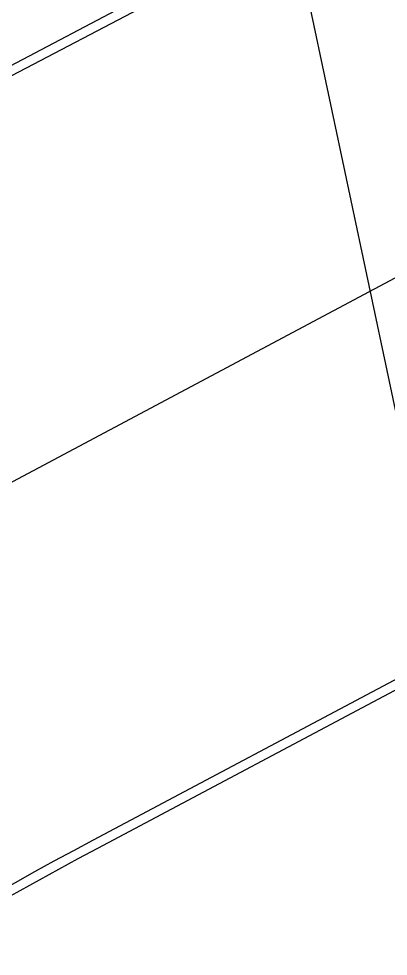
# Model space of a CAD drawing. Header units: millimetres. Extents: x 1358 to 1865, y 706 to 1003.
# Drawn here: x 1519.52 to 1522.44, y 930.95 to 938.35 of the extents above; entities that cross this region are included whole.
import ezdxf

# ---------------------------------------------------------------- set-up
doc = ezdxf.new("R2010")
doc.units = ezdxf.units.MM
doc.linetypes.add('HIDDEN', pattern=[9.525, 6.35, -3.175])
doc.layers.add('建築', color=7, linetype='Continuous')
doc.layers.add('既設管線', color=1, linetype='HIDDEN')

msp = doc.modelspace()

# ---------------------------------------------------------------- linework, layer by layer
at = {"layer": '建築', "ltscale": 1000}
for p, q in [((1525.7274, 941.2716, -0.309), (1517.4009, 936.8929, -0.309)), ((1525.7617, 941.2069, -0.309), (1517.435, 936.828, -0.309)), ((1530.7112, 940.6782, -0.309), (1518.365, 934.1026, -0.309)), ((1532.0284, 938.1985, -0.309), (1520.1104, 931.8676, -0.309)), ((1532.0628, 938.1338, -0.309), (1520.1448, 931.8029, -0.309))]:
    msp.add_line(p, q, dxfattribs=at)
for radius in [33.8156, 33.7423]:
    msp.add_arc((1535.9742, 902.004, -0.309), radius, 117.97756, 136.9028, dxfattribs=at)
at = {"layer": '既設管線', "ltscale": 1000}
msp.add_line((1535.6152, 873.2799), (1516.1311, 965.3273), dxfattribs=at)

doc.saveas('drawing.dxf')
